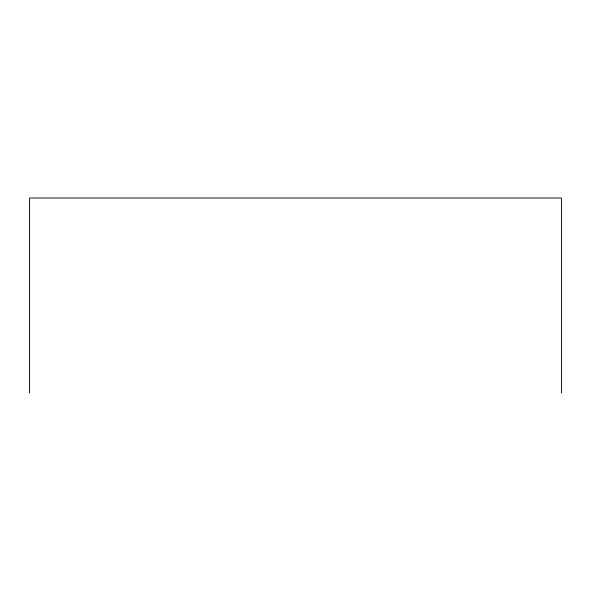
<?xml version="1.0" encoding="UTF-8"?>
<svg xmlns="http://www.w3.org/2000/svg" width="591" height="591" viewBox="0 0 591 591"><rect width="100%" height="100%" fill="white"/><g stroke="black" fill="none" stroke-linecap="round" stroke-linejoin="round"><path stroke-width="0.89" d="M561.45 392.971L561.45 198.029L29.55 198.029L29.55 392.971"/></g></svg>
